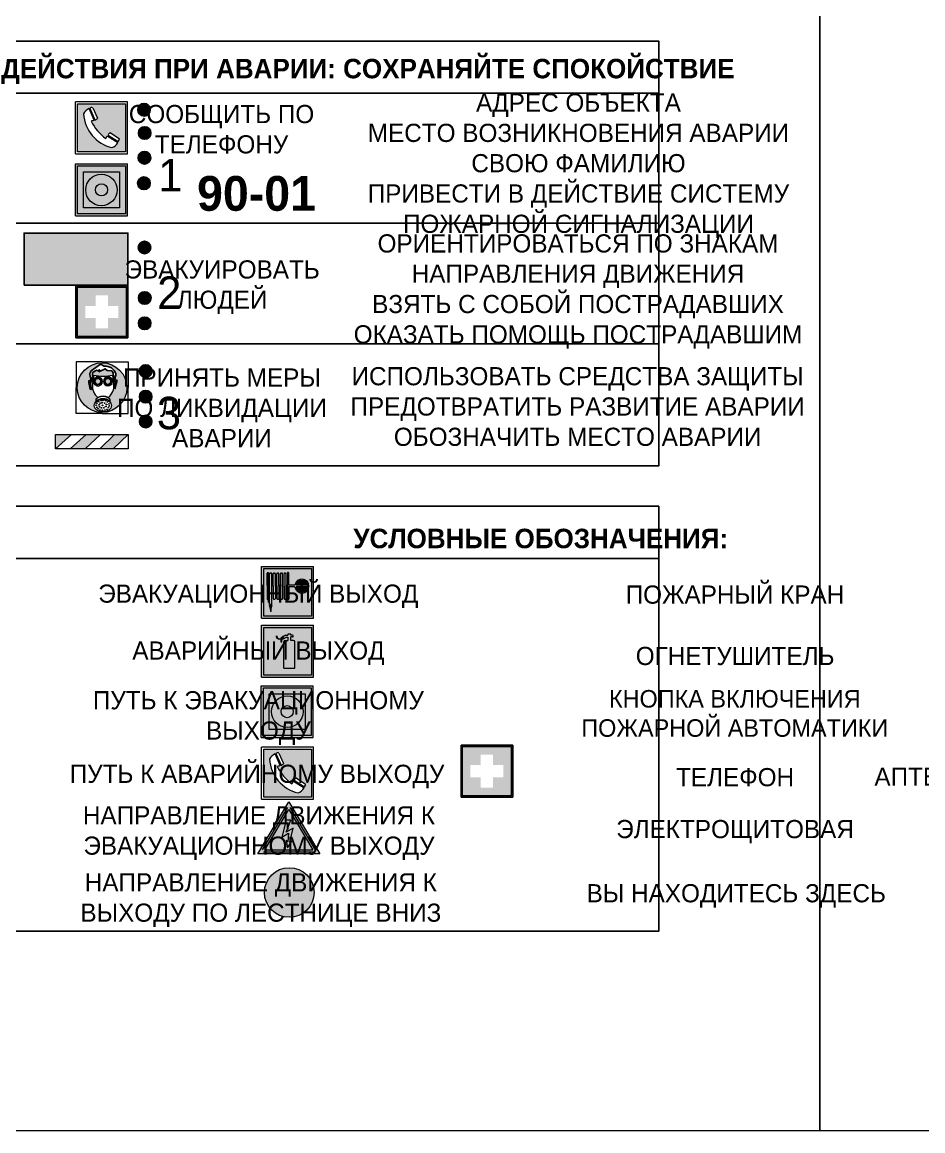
# Model space of a CAD drawing. Header units: millimetres. Extents: x 13810 to 67229, y 12374 to 21950.
# Drawn here: x 41795.5 to 41934.3, y 14154.9 to 14325.7 of the extents above; entities that cross this region are included whole.
import ezdxf

# ---------------------------------------------------------------- set-up
doc = ezdxf.new("R2010")
doc.units = ezdxf.units.MM
doc.styles.add('обычный', font='arial.ttf')

# ---------------------------------------------------------------- blocks, each defined once
blk = doc.blocks.new('A$C38D26F80')
h = blk.add_hatch(color=5)
h.dxf.hatch_style = 1
h.paths.add_polyline_path([(-8.77, -4.48, 1), (-0.19, -4.48, 1)])
h.paths.add_polyline_path([(-6.75, -3.58), (-6.75, -3.31), (-6.62, -3.22), (-6.5, -3.22), (-6.42, -3.3), (-6.39, -3.28), (-6.59, -2.23), (-6.59, -2.01), (-6.38, -1.58), (-4.76, -0.4), (-4.13, -0.79, -0.362848), (-2.1, -2.1, -0.201049), (-2.17, -2.48, 0.085434), (-2.26, -3.13), (-1.9, -3.16), (-2.25, -4.7), (-2.4, -4.59), (-2.43, -4.34), (-2.36, -4.34), (-2.14, -3.34), (-2.47, -3.42), (-2.58, -1.95), (-2.77, -1.58), (-3.58, -1.52), (-3.92, -1.26), (-5.05, -1.73), (-4.87, -1.39), (-5.41, -1.6), (-5.41, -1.46), (-6.13, -1.87), (-6.18, -3.5), (-6.56, -3.47), (-6.37, -4.59), (-6.16, -4.43), (-6.16, -4.66), (-6.36, -4.79), (-6.37, -4.8), (-6.51, -4.76)], flags=16)
h.paths.add_polyline_path([(-6.51, -4.76), (-6.36, -4.79), (-6.37, -4.8)], flags=0)
h.paths.add_polyline_path([(-5.92, -2.34, 0.089508), (-2.67, -2.35), (-2.48, -3.88, -0.268602), (-3.4, -6.18, 0.262449), (-5.2, -6.18, -0.268602), (-6.11, -3.88)], flags=16)
edge = h.paths.add_edge_path(flags=16)
edge.add_ellipse((-5.19, -3.41), major_axis=(0, 0.842), ratio=0.848992, start_angle=0, end_angle=360)
edge = h.paths.add_edge_path(flags=0)
edge.add_ellipse((-5.19, -3.39), major_axis=(0, 0.665), ratio=0.853798, start_angle=0, end_angle=360)
edge = h.paths.add_edge_path(flags=0)
edge.add_ellipse((-5.19, -3.4), major_axis=(0, 0.528), ratio=0.864094, start_angle=0, end_angle=360)
edge = h.paths.add_edge_path(flags=16)
edge.add_ellipse((-3.47, -3.4), major_axis=(0, 0.842), ratio=0.848992, start_angle=0, end_angle=360)
h.paths.add_polyline_path([(-3.13, -6.45), (-3.13, -6.84, 0.383174), (-5.57, -6.85), (-5.57, -6.49, -0.369952)], flags=16)
edge = h.paths.add_edge_path(flags=0)
edge.add_ellipse((-3.47, -3.39), major_axis=(0, 0.665), ratio=0.853798, start_angle=0, end_angle=360)
edge = h.paths.add_edge_path(flags=0)
edge.add_ellipse((-3.47, -3.4), major_axis=(0, 0.528), ratio=0.864094, start_angle=0, end_angle=360)
edge = h.paths.add_edge_path(flags=16)
edge.add_ellipse((-4.34, -7.57), major_axis=(-1.48, 0), ratio=0.744955, start_angle=0, end_angle=360)
h.paths.add_polyline_path([(-5.01, -6.85, -1), (-5.15, -6.85, -1)], flags=0)
h.paths.add_polyline_path([(-5.33, -7.14, -1), (-5.47, -7.14, -1)], flags=0)
h.paths.add_polyline_path([(-4.61, -6.71, -1), (-4.74, -6.71, -1)], flags=16)
h.paths.add_polyline_path([(-5.43, -7.51, -1), (-5.57, -7.51, -1)], flags=0)
h.paths.add_polyline_path([(-4.26, -6.67, -1), (-4.4, -6.67, -1)], flags=16)
h.paths.add_polyline_path([(-4.74, -7.14, -1), (-4.88, -7.14, -1)], flags=0)
h.paths.add_polyline_path([(-4.93, -7.43, -1), (-5.07, -7.43, -1)], flags=0)
h.paths.add_polyline_path([(-4.41, -7.07, -1), (-4.54, -7.07, -1)], flags=0)
h.paths.add_polyline_path([(-5.33, -7.87, -1), (-5.46, -7.87, -1)], flags=0)
h.paths.add_polyline_path([(-3.8, -6.71, -1), (-3.94, -6.71, -1)], flags=16)
h.paths.add_polyline_path([(-4.85, -7.78, -1), (-4.98, -7.78, -1)], flags=0)
h.paths.add_polyline_path([(-3.96, -7.14, -1), (-4.1, -7.14, -1)], flags=0)
h.paths.add_polyline_path([(-4.33, -7.53, -1), (-4.47, -7.53, -1)], flags=0)
h.paths.add_polyline_path([(-5.09, -8.12, -1), (-5.23, -8.12, -1)], flags=0)
h.paths.add_polyline_path([(-3.5, -6.94, -1), (-3.64, -6.94, -1)], flags=0)
h.paths.add_polyline_path([(-4.54, -7.97, -1), (-4.68, -7.97, -1)], flags=0)
h.paths.add_polyline_path([(-3.66, -7.39, -1), (-3.8, -7.39, -1)], flags=0)
h.paths.add_polyline_path([(-4.73, -8.35, -1), (-4.86, -8.35, -1)], flags=0)
h.paths.add_polyline_path([(-4.09, -7.96, -1), (-4.23, -7.96, -1)], flags=0)
h.paths.add_polyline_path([(-3.77, -7.74, -1), (-3.91, -7.74, -1)], flags=0)
h.paths.add_polyline_path([(-3.22, -7.27, -1), (-3.35, -7.27, -1)], flags=0)
h.paths.add_polyline_path([(-4.34, -8.4, -1), (-4.47, -8.4, -1)], flags=0)
h.paths.add_polyline_path([(-3.16, -7.61, -1), (-3.3, -7.61, -1)], flags=0)
h.paths.add_polyline_path([(-3.9, -8.35, -1), (-4.04, -8.35, -1)], flags=0)
h.paths.add_polyline_path([(-3.32, -7.91, -1), (-3.46, -7.91, -1)], flags=0)
h.paths.add_polyline_path([(-3.55, -8.23, -1), (-3.69, -8.23, -1)], flags=0)
at = {"color": 5, "lineweight": 5}
for p, q in [((-4.48, 0), (-8.96, 0)), ((-8.96, 0), (-8.96, -4.48)), ((-4.48, 0), (0, 0)), ((0, 0), (0, -4.48)), ((-6.59, -2.01), (-6.38, -1.58)), ((-6.38, -1.58), (-4.76, -0.4)), ((-6.13, -1.87), (-6.18, -3.5)), ((-5.41, -1.46), (-6.13, -1.87)), ((-4.87, -1.39), (-5.41, -1.6)), ((-5.41, -1.6), (-5.41, -1.46)), ((-3.92, -1.26), (-5.05, -1.73)), ((-5.05, -1.73), (-4.87, -1.39)), ((-4.76, -0.4), (-4.13, -0.79)), ((-3.58, -1.52), (-3.92, -1.26)), ((-2.77, -1.58), (-3.58, -1.52)), ((-2.58, -1.95), (-2.77, -1.58)), ((-6.75, -3.31), (-6.62, -3.22)), ((-6.75, -3.58), (-6.75, -3.31)), ((-6.51, -4.76), (-6.75, -3.58)), ((-6.62, -3.22), (-6.5, -3.22)), ((-6.59, -2.23), (-6.59, -2.01)), ((-6.39, -3.28), (-6.59, -2.23)), ((-6.18, -3.5), (-6.56, -3.47)), ((-6.56, -3.47), (-6.37, -4.59)), ((-6.5, -3.22), (-6.42, -3.3)), ((-6.42, -3.3), (-6.39, -3.28)), ((-5.92, -2.34), (-6.11, -3.88)), ((-2.67, -2.34), (-2.48, -3.88)), ((-2.47, -3.42), (-2.58, -1.95)), ((-2.14, -3.34), (-2.47, -3.42)), ((-2.36, -4.34), (-2.14, -3.34)), ((-1.9, -3.16), (-2.26, -3.13)), ((-2.25, -4.7), (-1.9, -3.16)), ((-8.96, -8.96), (-8.96, -4.48)), ((-6.37, -4.8), (-6.51, -4.76)), ((-6.37, -4.59), (-6.16, -4.43)), ((-6.16, -4.66), (-6.37, -4.8)), ((-6.16, -4.43), (-6.16, -4.66)), ((-2.43, -4.34), (-2.4, -4.59)), ((-2.43, -4.34), (-2.36, -4.34)), ((-2.4, -4.59), (-2.25, -4.7)), ((0, -8.96), (0, -4.48)), ((-5.57, -6.49), (-5.57, -6.85)), ((-3.13, -6.45), (-3.13, -6.84)), ((-4.48, -8.96), (-8.96, -8.96)), ((-4.48, -8.96), (0, -8.96))]:
    blk.add_line(p, q, dxfattribs=at)
at = {"color": 5}
for p, q in [((-6.59, -2.01), (-6.38, -1.58)), ((-6.38, -1.58), (-4.76, -0.4)), ((-6.13, -1.87), (-6.18, -3.5)), ((-5.41, -1.46), (-6.13, -1.87)), ((-4.87, -1.39), (-5.41, -1.6)), ((-5.41, -1.6), (-5.41, -1.46)), ((-3.92, -1.26), (-5.05, -1.73)), ((-5.05, -1.73), (-4.87, -1.39)), ((-4.76, -0.4), (-4.13, -0.79)), ((-3.58, -1.52), (-3.92, -1.26)), ((-2.77, -1.58), (-3.58, -1.52)), ((-2.58, -1.95), (-2.77, -1.58)), ((-6.75, -3.31), (-6.62, -3.22)), ((-6.75, -3.58), (-6.75, -3.31)), ((-6.51, -4.76), (-6.75, -3.58)), ((-6.62, -3.22), (-6.5, -3.22)), ((-6.59, -2.23), (-6.59, -2.01)), ((-6.39, -3.28), (-6.59, -2.23)), ((-6.18, -3.5), (-6.56, -3.47)), ((-6.56, -3.47), (-6.37, -4.59)), ((-6.5, -3.22), (-6.42, -3.3)), ((-6.42, -3.3), (-6.39, -3.28)), ((-2.47, -3.42), (-2.58, -1.95)), ((-2.14, -3.34), (-2.47, -3.42)), ((-2.36, -4.34), (-2.14, -3.34)), ((-2.26, -3.13), (-1.9, -3.16)), ((-1.9, -3.16), (-2.25, -4.7)), ((-6.37, -4.8), (-6.51, -4.76)), ((-6.36, -4.79), (-6.51, -4.76)), ((-6.37, -4.59), (-6.16, -4.43)), ((-6.16, -4.66), (-6.37, -4.8)), ((-6.16, -4.66), (-6.36, -4.79)), ((-6.16, -4.43), (-6.16, -4.66)), ((-2.4, -4.59), (-2.43, -4.34)), ((-2.43, -4.34), (-2.36, -4.34)), ((-2.25, -4.7), (-2.4, -4.59))]:
    blk.add_line(p, q, dxfattribs=at)
at = {"color": 5, "lineweight": 5}
for centre, radius in [((-4.48, -4.48), 4.29), ((-5.5, -7.51), 0.0678), ((-5.4, -7.14), 0.0678), ((-5.08, -6.85), 0.0678), ((-5, -7.43), 0.0678), ((-4.81, -7.14), 0.0678), ((-4.67, -6.71), 0.0678), ((-4.47, -7.07), 0.0678), ((-4.4, -7.53), 0.0678), ((-4.33, -6.67), 0.0678), ((-4.03, -7.14), 0.0678), ((-3.87, -6.71), 0.0678), ((-3.73, -7.39), 0.0678), ((-3.57, -6.94), 0.0678), ((-3.28, -7.27), 0.0678), ((-3.23, -7.61), 0.0678), ((-5.4, -7.87), 0.0678), ((-5.16, -8.12), 0.0678), ((-4.91, -7.78), 0.0678), ((-4.79, -8.35), 0.0678), ((-4.61, -7.97), 0.0678), ((-4.4, -8.4), 0.0678), ((-4.16, -7.96), 0.0678), ((-3.97, -8.35), 0.0678), ((-3.84, -7.74), 0.0678), ((-3.62, -8.23), 0.0678), ((-3.39, -7.91), 0.0678)]:
    blk.add_circle(centre, radius, dxfattribs=at)
at = {"color": 5}
for centre, radius, start, end in [((-3.89, -2.66), 1.88, 17.387, 97.1599), ((-0.35, -3.07), 1.91, 162.2553, 181.7878), ((-2.6, -2.2), 0.511, 326.3906, 11.8614)]:
    blk.add_arc(centre, radius, start, end, dxfattribs=at)
at = {"color": 5, "lineweight": 5}
for centre, radius, start, end in [((-4.28, 6.66), 9.15, 259.6987, 280.1569), ((-0.47, -3.05), 1.79, 161.5846, 182.4584), ((-2.6, -2.2), 0.513, 326.4781, 11.7739), ((-3.66, -4.24), 2.47, 171.573, 231.7124), ((-4.93, -4.24), 2.47, 308.2876, 8.427), ((-4.33, -7.88), 1.87, 50.358, 131.5662), ((-4.34, -8.2), 1.82, 48.4943, 132.3565), ((-4.3, -7.78), 1.83, 60.5889, 119.4111)]:
    blk.add_arc(centre, radius, start, end, dxfattribs=at)
for centre, major_axis, ratio in [((-5.19, -3.41), (0, 0.842), 0.848992), ((-5.19, -3.39), (0, 0.665), 0.853798), ((-5.19, -3.4), (0, 0.528), 0.864094), ((-3.47, -3.4), (0, 0.842), 0.848992), ((-3.47, -3.39), (0, 0.665), 0.853798), ((-3.47, -3.4), (0, 0.528), 0.864094), ((-4.34, -7.57), (-1.48, 0), 0.744955)]:
    blk.add_ellipse(centre, major_axis=major_axis, ratio=ratio, dxfattribs=at)
blk = doc.blocks.new('A$C47DD6509')
at = {"lineweight": 5}
for points in [[(-8.69, 0), (-11.19, 0), (-11.19, -2.22)], [(-4.22, 0), (-6.45, 0), (-8.91, -2.22), (-6.61, -2.22)], [(0, 0), (-2.09, 0), (-4.36, -2.22), (-2.29, -2.22)]]:
    blk.add_hatch(color=242, dxfattribs=at).paths.add_polyline_path(points)
at = {"color": 242, "lineweight": 5}
for p, q in [((-11.19, -2.22), (-8.69, 0)), ((-11.19, -2.22), (-11.19, 0)), ((-11.19, 0), (-8.69, 0)), ((-11.19, 0), (0, 0)), ((-8.91, -2.22), (-6.45, 0)), ((-6.61, -2.22), (-4.22, 0)), ((-4.36, -2.22), (-2.09, 0)), ((-2.29, -2.22), (0, 0)), ((0, 0), (0, -2.22)), ((0, -2.22), (-11.19, -2.22))]:
    blk.add_line(p, q, dxfattribs=at)
blk = doc.blocks.new('A$C32E8229D')
at = {"true_color": 0xffffff}
blk.add_hatch(color=7, dxfattribs=at).paths.add_polyline_path([(0, 0), (0, -8), (16, -8), (16, 0)])
h = blk.add_hatch(color=126)
h.paths.add_polyline_path([(0.2, -0.2), (15.8, -0.2), (15.8, -7.8), (0.2, -7.8)])
h.paths.add_polyline_path([(13.49, -2.05), (12.08, -2.05), (11.37, -2.63, 0.162397), (11.29, -2.84), (11.29, -3.63), (10.35, -3.63), (10.35, -4.05), (11.68, -4.05), (11.68, -3.48), (12.26, -4.28), (11.29, -5.1), (11.29, -6.78), (11.85, -6.78), (11.85, -5.44), (12.8, -4.64), (12.8, -5.94), (14.46, -5.94), (14.46, -5.39), (13.45, -5.39), (13.45, -3.97), (12.46, -2.59), (13.15, -2.59), (13.69, -3.34), (14.18, -3)], flags=16)
h.paths.add_polyline_path([(10.74, -1.82, 1), (11.8, -1.82, 1)], flags=16)
h.paths.add_polyline_path([(9.39, -3.59), (5.99, -3.59), (6.56, -3.03), (5.91, -3.03), (5.1, -3.83), (5.91, -4.64), (6.56, -4.64), (5.99, -4.09), (9.39, -4.09)], flags=16)
h.paths.add_polyline_path([(4.29, -1.08), (1.72, -1.08), (1.72, -6.6), (4.29, -6.6)], flags=16)
at = {"color": 126}
blk.add_lwpolyline([(16, -8), (0, -8), (0, 0), (16, 0)], close=True, dxfattribs=at)
blk = doc.blocks.new('A$C18900ED3')
h = blk.add_hatch(color=126)
h.paths.add_polyline_path([(-0.18, -0.18), (-7.02, -0.18), (-7.02, -7.02), (-0.18, -7.02)])
h.paths.add_polyline_path([(-5.89, -4.46), (-5.89, -2.77), (-4.46, -2.77), (-4.46, -1.31), (-2.77, -1.31), (-2.77, -2.77), (-1.33, -2.77), (-1.33, -4.46), (-2.77, -4.46), (-2.77, -5.89), (-4.46, -5.89), (-4.46, -4.46)], flags=16)
at = {"color": 126}
for p, q in [((-7.2, 0), (-7.2, -7.2)), ((0, 0), (-7.2, 0)), ((0, -7.2), (0, 0)), ((-7.02, -7.02), (-7.02, -0.18)), ((-7.02, -0.18), (-0.18, -0.18)), ((-0.18, -0.18), (-0.18, -7.02)), ((-7.2, -7.2), (0, -7.2)), ((-0.18, -7.02), (-7.02, -7.02))]:
    blk.add_line(p, q, dxfattribs=at)
blk = doc.blocks.new('A$C456E1F9C')
at = {"lineweight": 5}
h = blk.add_hatch(color=242, dxfattribs=at)
h.paths.add_polyline_path([(0.51, -1.47), (0.51, -13.26), (12.29, -13.26), (12.29, -1.47)])
h.paths.add_polyline_path([(5.42, -4.95, -0.254479), (4.78, -5.4), (3.52, -2.53, -0.209735), (4.23, -2.4)], flags=16)
h.paths.add_polyline_path([(8.53, -8.6), (10.87, -10.17), (10.54, -10.76), (8.03, -9.13, -0.192251)], flags=16)
h.paths.add_polyline_path([(4.61, -5.49, 0.005518), (3.87, -5.72, 0.128647), (7.49, -10.01, 0.00809), (7.83, -9.33), (10.47, -10.97, -0.16736), (8.99, -12.25, -0.327862), (1.95, -3.95, -0.166952), (3.36, -2.62)], flags=16)
at = {"color": 242, "lineweight": 5}
for p, q in [((0, -13.77), (0, -0.97)), ((12.8, -0.97), (0, -0.97)), ((4.61, -5.49), (3.36, -2.62)), ((3.52, -2.53), (4.78, -5.4)), ((4.23, -2.4), (5.42, -4.95)), ((12.8, -13.77), (12.8, -0.97)), ((7.83, -9.33), (10.47, -10.97)), ((8.03, -9.13), (10.54, -10.76)), ((10.81, -10.12), (8.53, -8.6)), ((10.54, -10.76), (10.8, -10.3)), ((10.8, -10.3), (10.81, -10.12)), ((0, -13.77), (12.8, -13.77))]:
    blk.add_line(p, q, dxfattribs=at)
blk.add_lwpolyline([(0.51, -1.47), (12.29, -1.47), (12.29, -13.26), (0.51, -13.26)], close=True, dxfattribs=at)
for centre, radius, start, end in [((4.59, -5.34), 2.99, 114.2845, 152.1974), ((4.02, -3.27), 0.891, 76.3284, 123.7092), ((11.12, -3.31), 9.19, 183.9915, 256.6009), ((4.68, -4.59), 0.824, 276.9621, 334.0723), ((14.98, -39.1), 35.17, 107.1487, 108.4135), ((13.86, -0.94), 11.08, 205.5536, 234.8762), ((-13.31, 0.8), 23.44, 332.5487, 334.4027), ((8.94, -9.5), 0.989, 114.4092, 157.9388), ((7.87, -9.46), 3, 291.9291, 329.9329)]:
    blk.add_arc(centre, radius, start, end, dxfattribs=at)
blk = doc.blocks.new('A$C54414219')
at = {"true_color": 0xffffff}
h = blk.add_hatch(color=7, dxfattribs=at)
h.paths.add_polyline_path([(2.39, -9.45), (2.39, -18.3), (11.23, -18.3), (11.23, -9.45)], flags=0)
h.paths.add_polyline_path([(10.71, -13.87, -1), (2.92, -13.87, -1)], flags=0)
h.paths.add_polyline_path([(8.3, -13.87, -1), (5.33, -13.87, -1)], flags=0)
h.paths.add_polyline_path([(0.41, -7.47), (0.41, -20.27), (13.21, -20.27), (13.21, -7.47)])
h.paths.add_polyline_path([(0.92, -19.77), (12.71, -19.77), (12.71, -7.98), (0.92, -7.98)], flags=16)
h.paths.add_polyline_path([(11.23, -9.45), (11.23, -18.3), (2.39, -18.3), (2.39, -9.45)], flags=0)
at = {"lineweight": 5}
h = blk.add_hatch(color=242, dxfattribs=at)
h.paths.add_polyline_path([(12.71, -7.98), (0.92, -7.98), (0.92, -19.77), (12.71, -19.77)])
h.paths.add_polyline_path([(11.23, -18.3), (2.39, -18.3), (2.39, -9.45), (11.23, -9.45)], flags=16)
h.paths.add_polyline_path([(10.71, -13.87, -1), (2.92, -13.87, -1)], flags=0)
h.paths.add_polyline_path([(8.3, -13.87, -1), (5.33, -13.87, -1)], flags=0)
at = {"true_color": 0xffffff}
h = blk.add_hatch(color=7, dxfattribs=at)
h.paths.add_polyline_path([(2.39, -9.45), (2.39, -18.3), (11.23, -18.3), (11.23, -9.45)])
h.paths.add_polyline_path([(10.71, -13.87, -1), (2.92, -13.87, -1)], flags=16)
h.paths.add_polyline_path([(8.3, -13.87, -1), (5.33, -13.87, -1)], flags=0)
at = {"lineweight": 5}
h = blk.add_hatch(color=242, dxfattribs=at)
h.paths.add_polyline_path([(2.92, -13.87, 1), (10.71, -13.87, 1)])
h.paths.add_polyline_path([(8.3, -13.87, -1), (5.33, -13.87, -1)], flags=16)
at = {"color": 242, "lineweight": 5}
for p, q in [((0.41, -20.27), (0.41, -7.47)), ((0.41, -7.47), (13.21, -7.47)), ((0.41, -7.47), (13.21, -7.47)), ((13.21, -20.27), (13.21, -7.47)), ((0.41, -20.27), (13.21, -20.27))]:
    blk.add_line(p, q, dxfattribs=at)
for points in [[(0.92, -7.98), (12.71, -7.98), (12.71, -19.77), (0.92, -19.77)], [(2.39, -9.45), (11.23, -9.45), (11.23, -18.3), (2.39, -18.3)]]:
    blk.add_lwpolyline(points, close=True, dxfattribs=at)
for radius in [3.89, 1.49]:
    blk.add_circle((6.81, -13.87), radius, dxfattribs=at)
blk = doc.blocks.new('A$C3E6D3DDE')
at = {"lineweight": 5}
h = blk.add_hatch(color=40, dxfattribs=at)
h.paths.add_polyline_path([(24.1, 1.45), (16.46, -11.35), (31.74, -11.35)])
h.paths.add_polyline_path([(24.09, -0.46), (30.03, -10.41), (18.14, -10.41)], flags=16)
h.paths.add_polyline_path([(24.54, -3.08), (23.41, -6.02), (25.13, -5.01), (24.33, -8.5), (24.82, -8.27), (23.79, -9.86), (23.4, -8.04), (23.8, -8.43), (24.04, -6.29), (22.39, -7.25), (23.44, -3.08)], flags=0)
h = blk.add_hatch(color=256, dxfattribs=at)
h.paths.add_polyline_path([(24.37, 0.03, 0.567511), (23.82, 0.03), (17.59, -10.4, 0.582454), (17.86, -10.88), (30.32, -10.88, 0.582149), (30.6, -10.4)])
h.paths.add_polyline_path([(24.09, -0.46), (18.14, -10.41), (30.03, -10.41)], flags=16)
h.paths.add_polyline_path([(24.54, -3.08), (23.41, -6.02), (25.13, -5.01), (24.33, -8.5), (24.82, -8.27), (23.79, -9.86), (23.4, -8.04), (23.8, -8.43), (24.04, -6.29), (22.39, -7.25), (23.44, -3.08)], flags=0)
h = blk.add_hatch(color=40, dxfattribs=at)
h.paths.add_polyline_path([(24.09, -0.46), (18.14, -10.41), (30.03, -10.41)])
h.paths.add_polyline_path([(24.82, -8.27), (23.79, -9.86), (23.4, -8.04), (23.8, -8.43), (24.04, -6.29), (22.39, -7.25), (23.44, -3.08), (24.54, -3.08), (23.41, -6.02), (25.13, -5.01), (24.33, -8.5)], flags=16)
at = {"color": 40, "lineweight": 5}
for p, q in [((16.46, -11.35), (24.1, 1.45)), ((24.1, 1.45), (31.74, -11.35))]:
    blk.add_line(p, q, dxfattribs=at)
at = {"lineweight": 5}
for p, q in [((17.59, -10.4), (23.82, 0.03)), ((24.37, 0.03), (30.6, -10.4)), ((18.14, -10.41), (24.09, -0.46)), ((24.09, -0.46), (30.03, -10.41)), ((23.44, -3.08), (22.39, -7.25)), ((23.41, -6.02), (24.54, -3.08)), ((25.13, -5.01), (23.41, -6.02)), ((24.54, -3.08), (23.44, -3.08)), ((24.33, -8.5), (25.13, -5.01)), ((22.39, -7.25), (24.04, -6.29)), ((23.8, -8.43), (23.4, -8.04)), ((23.4, -8.04), (23.79, -9.86)), ((24.04, -6.29), (23.8, -8.43)), ((17.86, -10.88), (30.32, -10.88)), ((18.14, -10.41), (30.03, -10.41)), ((23.79, -9.86), (24.82, -8.27)), ((24.82, -8.27), (24.33, -8.5))]:
    blk.add_line(p, q, dxfattribs=at)
at = {"color": 50, "lineweight": 5}
blk.add_line((31.74, -11.35), (16.46, -11.35), dxfattribs=at)
blk = doc.blocks.new('A$C37112FD5')
at = {"true_color": 0xf5f5ff}
h = blk.add_hatch(color=7, dxfattribs=at)
h.dxf.hatch_style = 1
h.paths.add_polyline_path([(12.8, -7.4), (0, -7.4), (0, -20.2), (12.8, -20.2)])
h.paths.add_polyline_path([(12.29, -7.91), (12.29, -19.69), (0.51, -19.69), (0.51, -7.91)], flags=16)
h.paths.add_polyline_path([(4.98, -9.04, -0.42597), (5.17, -9.22), (5.17, -12.25), (5.17, -15.29, -0.432244), (4.98, -15.47), (4.83, -15.47, -0.42597), (4.64, -15.29), (4.64, -12.25), (4.64, -9.22, -0.432244), (4.83, -9.04)], flags=0)
h.paths.add_polyline_path([(4.28, -9.22), (4.28, -12.25), (4.28, -15.29, -0.432244), (4.09, -15.47), (3.94, -15.47, -0.42597), (3.75, -15.29), (3.75, -12.25), (3.75, -9.22, -0.432244), (3.94, -9.04), (4.09, -9.04, -0.42597)], flags=0)
h.paths.add_polyline_path([(5.72, -9.04), (5.87, -9.04, -0.42597), (6.06, -9.22), (6.06, -12.25), (6.06, -15.29, -0.432244), (5.87, -15.47), (5.72, -15.47, -0.42597), (5.53, -15.29), (5.53, -12.25), (5.53, -9.22, -0.432244)], flags=0)
h.paths.add_polyline_path([(6.42, -8.9), (6.5, -8.9, -0.42597), (6.69, -9.08), (6.69, -12.03), (8.21, -12.03, -15.824349), (8.21, -12.47), (6.69, -12.47), (6.69, -15.42, -0.432244), (6.5, -15.6), (6.42, -15.6)], flags=0)
h.paths.add_polyline_path([(3.39, -9.22), (3.39, -12.25), (3.39, -15.29, -0.432244), (3.2, -15.47), (3.05, -15.47, -0.42597), (2.85, -15.29), (2.85, -12.25), (2.85, -9.22, -0.432244), (3.05, -9.04), (3.2, -9.04, -0.42597)], flags=0)
h.paths.add_polyline_path([(2.5, -9.22), (2.5, -16.71), (1.96, -16.71), (1.96, -9.22, -0.432244), (2.15, -9.04), (2.31, -9.04, -0.42597)], flags=0)
h.paths.add_polyline_path([(1.61, -8.9), (1.61, -15.6), (1.57, -15.6, -0.42597), (1.37, -15.42), (1.37, -12.03), (1.37, -9.09, -0.432244), (1.57, -8.9)], flags=0)
h.paths.add_polyline_path([(9.76, -10.81), (9.76, -12.03), (8.49, -12.03, -0.336371)], flags=0)
h.paths.add_polyline_path([(8.49, -12.47), (9.76, -12.47), (9.76, -13.7, -0.336371)], flags=0)
h.paths.add_polyline_path([(10.11, -10.81, -0.336371), (11.38, -12.03), (10.11, -12.03)], flags=0)
h.paths.add_polyline_path([(10.11, -12.47), (11.38, -12.47, -0.336371), (10.11, -13.7)], flags=0)
h.paths.add_polyline_path([(2.5, -16.84), (2.5, -17.05), (1.97, -17.05), (1.97, -16.84)], flags=0)
h.paths.add_polyline_path([(2.5, -17.24, -0.033778), (2.24, -18.6, -0.033778), (1.97, -17.24)], flags=0)
h = blk.add_hatch(color=242)
h.dxf.hatch_style = 1
h.paths.add_polyline_path([(12.29, -7.91), (0.51, -7.91), (0.51, -19.69), (12.29, -19.69)])
h.paths.add_polyline_path([(6.42, -15.6), (6.42, -8.9), (6.5, -8.9, -0.42597), (6.69, -9.08), (6.69, -12.03), (8.21, -12.03, -15.824349), (8.21, -12.47), (6.69, -12.47), (6.69, -15.42, -0.432244), (6.5, -15.6)], flags=16)
h.paths.add_polyline_path([(5.87, -15.47), (5.72, -15.47, -0.42597), (5.53, -15.29), (5.53, -12.25), (5.53, -9.22, -0.432244), (5.72, -9.04), (5.87, -9.04, -0.42597), (6.06, -9.22), (6.06, -12.25), (6.06, -15.29, -0.432244)], flags=16)
h.paths.add_polyline_path([(4.98, -15.47), (4.83, -15.47, -0.42597), (4.64, -15.29), (4.64, -12.25), (4.64, -9.22, -0.432244), (4.83, -9.04), (4.98, -9.04, -0.42597), (5.17, -9.22), (5.17, -12.25), (5.17, -15.29, -0.432244)], flags=16)
h.paths.add_polyline_path([(4.09, -15.47), (3.94, -15.47, -0.42597), (3.75, -15.29), (3.75, -12.25), (3.75, -9.22, -0.432244), (3.94, -9.04), (4.09, -9.04, -0.42597), (4.28, -9.22), (4.28, -12.25), (4.28, -15.29, -0.432244)], flags=16)
h.paths.add_polyline_path([(3.2, -15.47), (3.05, -15.47, -0.42597), (2.85, -15.29), (2.85, -12.25), (2.85, -9.22, -0.432244), (3.05, -9.04), (3.2, -9.04, -0.42597), (3.39, -9.22), (3.39, -12.25), (3.39, -15.29, -0.432244)], flags=16)
h.paths.add_polyline_path([(2.5, -17.05), (1.97, -17.05), (1.97, -16.84), (2.5, -16.84)], flags=16)
h.paths.add_polyline_path([(2.5, -17.24, -0.033778), (2.24, -18.6, -0.033778), (1.97, -17.24)], flags=16)
h.paths.add_polyline_path([(2.5, -16.71), (1.96, -16.71), (1.96, -9.22, -0.432244), (2.15, -9.04), (2.31, -9.04, -0.42597), (2.5, -9.22)], flags=16)
h.paths.add_polyline_path([(1.61, -15.6), (1.57, -15.6, -0.42597), (1.37, -15.42), (1.37, -12.03), (1.37, -9.09, -0.432244), (1.57, -8.9), (1.61, -8.9)], flags=16)
h.paths.add_polyline_path([(8.49, -12.47), (9.76, -12.47), (9.76, -13.7, -0.336371)], flags=0)
h.paths.add_polyline_path([(10.11, -13.7), (10.11, -12.47), (11.38, -12.47, -0.336371)], flags=0)
h.paths.add_polyline_path([(8.49, -12.03, -0.336371), (9.76, -10.81), (9.76, -12.03)], flags=0)
h.paths.add_polyline_path([(10.11, -12.03), (10.11, -10.81, -0.336371), (11.38, -12.03)], flags=0)
h = blk.add_hatch(color=7, dxfattribs=at)
h.dxf.hatch_style = 1
h.paths.add_polyline_path([(1.61, -8.9), (1.57, -8.9, 0.432244), (1.37, -9.09), (1.37, -12.03), (1.37, -15.42, 0.42597), (1.57, -15.6), (1.61, -15.6)])
h.paths.add_polyline_path([(2.5, -9.22, 0.42597), (2.31, -9.04), (2.15, -9.04, 0.432244), (1.96, -9.22), (1.96, -16.71), (2.5, -16.71)])
h.paths.add_polyline_path([(2.5, -16.84), (1.97, -16.84), (1.97, -17.05), (2.5, -17.05)])
h.paths.add_polyline_path([(2.5, -17.24), (1.97, -17.24, 0.033778), (2.24, -18.6, 0.033778)])
h.paths.add_polyline_path([(3.39, -12.25), (3.39, -9.22, 0.42597), (3.2, -9.04), (3.05, -9.04, 0.432244), (2.85, -9.22), (2.85, -12.25), (2.85, -15.29, 0.42597), (3.05, -15.47), (3.2, -15.47, 0.432244), (3.39, -15.29)])
h.paths.add_polyline_path([(4.28, -12.25), (4.28, -9.22, 0.42597), (4.09, -9.04), (3.94, -9.04, 0.432244), (3.75, -9.22), (3.75, -12.25), (3.75, -15.29, 0.42597), (3.94, -15.47), (4.09, -15.47, 0.432244), (4.28, -15.29)])
h.paths.add_polyline_path([(5.17, -12.25), (5.17, -9.22, 0.42597), (4.98, -9.04), (4.83, -9.04, 0.432244), (4.64, -9.22), (4.64, -12.25), (4.64, -15.29, 0.42597), (4.83, -15.47), (4.98, -15.47, 0.432244), (5.17, -15.29)])
h.paths.add_polyline_path([(6.06, -12.25), (6.06, -9.22, 0.42597), (5.87, -9.04), (5.72, -9.04, 0.432244), (5.53, -9.22), (5.53, -12.25), (5.53, -15.29, 0.42597), (5.72, -15.47), (5.87, -15.47, 0.432244), (6.06, -15.29)])
h.paths.add_polyline_path([(6.69, -12.47), (8.21, -12.47, 15.824349), (8.21, -12.03), (6.69, -12.03), (6.69, -9.08, 0.42597), (6.5, -8.9), (6.42, -8.9), (6.42, -15.6), (6.5, -15.6, 0.432244), (6.69, -15.42)])
h.paths.add_polyline_path([(8.49, -12.47), (9.76, -12.47), (9.76, -13.7, -0.336371)], flags=16)
h.paths.add_polyline_path([(8.49, -12.03, -0.336371), (9.76, -10.81), (9.76, -12.03)], flags=16)
h.paths.add_polyline_path([(10.11, -12.47), (11.38, -12.47, -0.336371), (10.11, -13.7)], flags=16)
h.paths.add_polyline_path([(10.11, -12.03), (10.11, -10.81, -0.336371), (11.38, -12.03)], flags=16)
h = blk.add_hatch(color=242)
h.dxf.hatch_style = 1
h.paths.add_polyline_path([(9.76, -10.81, 0.336371), (8.49, -12.03), (9.76, -12.03)])
h.paths.add_polyline_path([(10.11, -10.81), (10.11, -12.03), (11.38, -12.03, 0.336371)])
h.paths.add_polyline_path([(11.38, -12.47), (10.11, -12.47), (10.11, -13.7, 0.336371)])
h.paths.add_polyline_path([(9.76, -12.47), (8.49, -12.47, 0.336371), (9.76, -13.7)])
at = {"color": 242, "lineweight": 5}
for p, q in [((0, -20.2), (0, -7.4)), ((0, -7.4), (12.8, -7.4)), ((12.8, -20.2), (12.8, -7.4)), ((1.37, -12.03), (1.37, -9.08)), ((1.57, -8.9), (1.61, -8.9)), ((1.61, -8.9), (1.61, -15.6)), ((1.96, -16.71), (1.96, -9.22)), ((2.15, -9.04), (2.31, -9.04)), ((2.5, -16.71), (2.5, -9.22)), ((2.85, -12.25), (2.85, -9.22)), ((3.05, -9.04), (3.2, -9.04)), ((3.39, -12.25), (3.39, -9.22)), ((3.75, -12.25), (3.75, -9.22)), ((3.94, -9.04), (4.09, -9.04)), ((4.28, -12.25), (4.28, -9.22)), ((4.64, -12.25), (4.64, -9.22)), ((4.83, -9.04), (4.98, -9.04)), ((5.17, -12.25), (5.17, -9.22)), ((5.53, -12.25), (5.53, -9.22)), ((5.72, -9.04), (5.87, -9.04)), ((6.06, -12.25), (6.06, -9.22)), ((6.42, -8.9), (6.42, -15.6)), ((6.5, -8.9), (6.42, -8.9)), ((6.69, -12.03), (6.69, -9.08)), ((9.76, -10.81), (9.76, -12.03)), ((10.11, -10.81), (10.11, -12.03)), ((1.37, -12.03), (1.37, -15.42)), ((2.85, -12.25), (2.85, -15.29)), ((3.39, -12.25), (3.39, -15.29)), ((3.75, -12.25), (3.75, -15.29)), ((4.28, -12.25), (4.28, -15.29)), ((4.64, -12.25), (4.64, -15.29)), ((5.17, -12.25), (5.17, -15.29)), ((5.53, -12.25), (5.53, -15.29)), ((6.06, -12.25), (6.06, -15.29)), ((8.21, -12.03), (6.69, -12.03)), ((8.21, -12.47), (6.69, -12.47)), ((6.69, -12.47), (6.69, -15.42)), ((9.76, -12.03), (8.49, -12.03)), ((9.76, -12.47), (8.49, -12.47)), ((9.76, -12.47), (9.76, -13.7)), ((11.38, -12.03), (10.11, -12.03)), ((11.38, -12.47), (10.11, -12.47)), ((10.11, -12.47), (10.11, -13.7)), ((1.57, -15.6), (1.61, -15.6)), ((3.05, -15.47), (3.2, -15.47)), ((3.94, -15.47), (4.09, -15.47)), ((4.83, -15.47), (4.98, -15.47)), ((5.72, -15.47), (5.87, -15.47)), ((6.42, -15.6), (6.5, -15.6)), ((1.96, -16.71), (2.5, -16.71)), ((1.97, -16.84), (2.5, -16.84)), ((1.97, -17.05), (1.97, -16.84)), ((2.5, -17.05), (1.97, -17.05)), ((1.97, -17.24), (2.5, -17.24)), ((2.5, -16.84), (2.5, -17.05)), ((0, -20.2), (12.8, -20.2))]:
    blk.add_line(p, q, dxfattribs=at)
blk.add_lwpolyline([(0.51, -7.91), (12.29, -7.91), (12.29, -19.69), (0.51, -19.69)], close=True, dxfattribs=at)
for centre, radius, start, end in [((1.56, -9.09), 0.182, 87.1027, 180.6071), ((2.15, -9.22), 0.182, 87.1027, 180.6071), ((2.32, -9.22), 0.182, 359.3929, 92.8973), ((3.04, -9.22), 0.182, 87.1027, 180.6071), ((3.21, -9.22), 0.182, 359.3929, 92.8973), ((3.93, -9.22), 0.182, 87.1027, 180.6071), ((4.1, -9.22), 0.182, 359.3929, 92.8973), ((4.82, -9.22), 0.182, 87.1027, 180.6071), ((4.99, -9.22), 0.182, 359.3929, 92.8973), ((5.71, -9.22), 0.182, 87.1027, 180.6071), ((5.88, -9.22), 0.182, 359.3929, 92.8973), ((6.51, -9.09), 0.182, 359.3929, 92.8973), ((9.93, -12.25), 1.74, 187.2319, 172.7681), ((9.93, -12.25), 1.46, 96.9927, 171.3585), ((9.93, -12.25), 1.46, 8.6415, 83.0073), ((9.93, -12.25), 1.46, 188.6415, 263.0073), ((9.93, -12.25), 1.46, 276.9927, 351.3585), ((1.56, -15.42), 0.182, 179.3929, 272.8973), ((3.04, -15.29), 0.182, 179.3929, 272.8973), ((3.21, -15.29), 0.182, 267.1027, 0.6071), ((3.93, -15.29), 0.182, 179.3929, 272.8973), ((4.1, -15.29), 0.182, 267.1027, 0.6071), ((4.82, -15.29), 0.182, 179.3929, 272.8973), ((4.99, -15.29), 0.182, 267.1027, 0.6071), ((5.71, -15.29), 0.182, 179.3929, 272.8973), ((5.88, -15.29), 0.182, 267.1027, 0.6071), ((6.51, -15.42), 0.182, 267.1027, 0.6071), ((12.17, -15.98), 10.27, 187.041, 194.7793), ((-7.7, -15.98), 10.27, 345.2207, 352.959)]:
    blk.add_arc(centre, radius, start, end, dxfattribs=at)
blk = doc.blocks.new('A$C3AD82952')
at = {"true_color": 0xf5f5ff}
h = blk.add_hatch(color=7, dxfattribs=at)
h.dxf.hatch_style = 1
h.paths.add_polyline_path([(8.21, 8.73, 0.414214), (7.89, 9.05), (7.22, 9.05), (7.22, 9.92), (7.59, 9.92, 1), (7.57, 10.36), (7.22, 10.36), (7.22, 10.6), (6.43, 10.6), (6.43, 10.36), (6.01, 10.36), (4.74, 9.59), (4.74, 8.69), (4.98, 8.73), (4.98, 9.26), (6.12, 9.91), (6.43, 9.91), (6.43, 9.05), (5.76, 9.05, 0.414214), (5.44, 8.73), (5.44, 2.2), (8.21, 2.2)], flags=0)
h.paths.add_polyline_path([(12.8, 12.8), (0, 12.8), (0, 0), (12.8, 0)])
h.paths.add_polyline_path([(0.51, 12.29), (12.29, 12.29), (12.29, 0.51), (0.51, 0.51)], flags=16)
h.paths.add_polyline_path([(4.74, 9.59), (6.01, 10.36), (6.43, 10.36), (6.43, 10.6), (7.22, 10.6), (7.22, 10.36), (7.59, 10.36, -0.94586), (7.59, 9.92), (7.22, 9.92), (7.22, 9.05), (7.89, 9.05, -0.414214), (8.21, 8.73), (8.21, 2.2), (5.44, 2.2), (5.44, 8.73, -0.414214), (5.76, 9.05), (6.43, 9.05), (6.43, 9.91), (6.12, 9.91), (4.98, 9.26), (4.98, 8.73), (4.74, 8.69)], flags=0)
h = blk.add_hatch(color=242)
h.dxf.hatch_style = 1
h.paths.add_polyline_path([(12.29, 12.29), (0.51, 12.29), (0.51, 0.51), (12.29, 0.51)])
h.paths.add_polyline_path([(4.74, 8.69), (4.74, 9.59), (6.01, 10.36), (6.43, 10.36), (6.43, 10.6), (7.22, 10.6), (7.22, 10.36), (7.59, 10.36, -0.94586), (7.59, 9.92), (7.22, 9.92), (7.22, 9.05), (7.89, 9.05, -0.414214), (8.21, 8.73), (8.21, 2.2), (5.44, 2.2), (5.44, 8.73, -0.414214), (5.76, 9.05), (6.43, 9.05), (6.43, 9.91), (6.12, 9.91), (4.98, 9.26), (4.98, 8.73)], flags=16)
h = blk.add_hatch(color=7, dxfattribs=at)
h.dxf.hatch_style = 1
h.paths.add_polyline_path([(8.21, 8.73, 0.414214), (7.89, 9.05), (7.22, 9.05), (7.22, 9.92), (7.59, 9.92, 1), (7.57, 10.36), (7.22, 10.36), (7.22, 10.6), (6.43, 10.6), (6.43, 10.36), (6.01, 10.36), (4.74, 9.59), (4.74, 8.69), (4.98, 8.73), (4.98, 9.26), (6.12, 9.91), (6.43, 9.91), (6.43, 9.05), (5.76, 9.05, 0.414214), (5.44, 8.73), (5.44, 2.2), (8.21, 2.2)])
at = {"color": 242, "lineweight": 5}
for p, q in [((0, 0), (0, 12.8)), ((0, 12.8), (12.8, 12.8)), ((12.8, 0), (12.8, 12.8)), ((6.01, 10.36), (4.74, 9.59)), ((4.74, 9.59), (4.74, 8.69)), ((4.74, 8.69), (4.98, 8.73)), ((4.98, 9.26), (6.12, 9.91)), ((4.98, 8.73), (4.98, 9.26)), ((5.44, 2.2), (5.44, 8.73)), ((5.76, 9.05), (6.43, 9.05)), ((6.01, 10.36), (6.43, 10.36)), ((6.12, 9.91), (6.43, 9.91)), ((7.22, 10.6), (6.43, 10.6)), ((6.43, 10.6), (6.43, 10.36)), ((6.43, 9.91), (6.43, 9.05)), ((7.22, 10.36), (7.22, 10.6)), ((7.59, 10.36), (7.22, 10.36)), ((7.22, 9.05), (7.22, 9.92)), ((7.59, 9.92), (7.22, 9.92)), ((7.89, 9.05), (7.22, 9.05)), ((8.21, 2.2), (8.21, 8.73)), ((0, 0), (12.8, 0)), ((5.44, 2.2), (8.21, 2.2))]:
    blk.add_line(p, q, dxfattribs=at)
blk.add_lwpolyline([(0.51, 12.29), (12.29, 12.29), (12.29, 0.51), (0.51, 0.51)], close=True, dxfattribs=at)
for centre, radius, start, end in [((5.76, 8.73), 0.32, 90, 180), ((7.58, 10.14), 0.223, 273.1875, 86.8125), ((7.89, 8.73), 0.32, 0, 90)]:
    blk.add_arc(centre, radius, start, end, dxfattribs=at)
blk = doc.blocks.new('A$C7B8C2D5B')
at = {"lineweight": 0}
h = blk.add_hatch(color=5, dxfattribs=at)
h.dxf.hatch_style = 1
h.paths.add_polyline_path([(1.397, -3.024, 1), (-2.112, -3.024, 1)])
at = {"color": 5, "lineweight": 0}
blk.add_circle((-0.358, -3.024), 1.755, dxfattribs=at)

msp = doc.modelspace()

# ---------------------------------------------------------------- hatches: boundary and pattern name
at = {"lineweight": 0}
h = msp.add_hatch(color=256, dxfattribs=at)
h.dxf.hatch_style = 1
h.paths.add_polyline_path([(41813.33, 14312.19, 1), (41815.26, 14312.19, 1)])
h = msp.add_hatch(color=256, dxfattribs=at)
h.dxf.hatch_style = 1
h.paths.add_polyline_path([(41813.44, 14308.61, 1), (41815.37, 14308.61, 1)])
h = msp.add_hatch(color=256, dxfattribs=at)
h.dxf.hatch_style = 1
h.paths.add_polyline_path([(41813.4, 14304.8, 1), (41815.33, 14304.8, 1)])
h = msp.add_hatch(color=256, dxfattribs=at)
h.dxf.hatch_style = 1
h.paths.add_polyline_path([(41813.32, 14300.87, 1), (41815.25, 14300.87, 1)])
h = msp.add_hatch(color=256, dxfattribs=at)
h.dxf.hatch_style = 1
h.paths.add_polyline_path([(41813.4, 14290.98, 1), (41815.33, 14290.98, 1)])
h = msp.add_hatch(color=256, dxfattribs=at)
h.dxf.hatch_style = 1
h.paths.add_polyline_path([(41813.44, 14283.2, 1), (41815.37, 14283.2, 1)])
h = msp.add_hatch(color=256, dxfattribs=at)
h.dxf.hatch_style = 1
h.paths.add_polyline_path([(41813.43, 14279.3, 1), (41815.36, 14279.3, 1)])
h = msp.add_hatch(color=256, dxfattribs=at)
h.dxf.hatch_style = 1
h.paths.add_polyline_path([(41813.59, 14271.94, 1), (41815.52, 14271.94, 1)])
h = msp.add_hatch(color=256, dxfattribs=at)
h.dxf.hatch_style = 1
h.paths.add_polyline_path([(41813.59, 14268, 1), (41815.52, 14268, 1)])
h = msp.add_hatch(color=256, dxfattribs=at)
h.dxf.hatch_style = 1
h.paths.add_polyline_path([(41813.59, 14264.17, 1), (41815.52, 14264.17, 1)])

# ---------------------------------------------------------------- linework, layer by layer
at = {"color": 126, "lineweight": 0, "true_color": 0x008754}
for points in [[(41318.46, 14549.93), (41918.46, 14549.93), (41918.46, 14154.93), (41318.46, 14154.93)], [(41318.46, 14549.93), (41918.46, 14549.93), (41918.46, 14154.93), (41318.46, 14154.93)], [(41318.46, 14549.93), (41918.46, 14549.93), (41918.46, 14154.93), (41318.46, 14154.93)], [(41318.46, 14549.93), (41918.46, 14549.93), (41918.46, 14154.93), (41318.46, 14154.93)], [(41918.46, 14549.93), (42518.46, 14549.93), (42518.46, 14154.93), (41918.46, 14154.93)], [(41918.46, 14549.93), (42518.46, 14549.93), (42518.46, 14154.93), (41918.46, 14154.93)], [(41918.46, 14549.93), (42518.46, 14549.93), (42518.46, 14154.93), (41918.46, 14154.93)], [(41918.46, 14549.93), (42518.46, 14549.93), (42518.46, 14154.93), (41918.46, 14154.93)]]:
    msp.add_lwpolyline(points, close=True, dxfattribs=at)
for points in [[(41749.85, 14314.73), (41893.62, 14314.73), (41893.62, 14322.78), (41749.85, 14322.78)], [(41749.85, 14314.73), (41893.62, 14314.73), (41893.62, 14257.33), (41749.85, 14257.33)], [(41749.85, 14243.08), (41893.62, 14243.08), (41893.62, 14251.13), (41749.85, 14251.13)], [(41749.85, 14243.08), (41893.62, 14243.08), (41893.62, 14185.68), (41749.85, 14185.68)]]:
    msp.add_lwpolyline(points, close=True)
for points in [[(41808.27, 14294.73), (41749.85, 14294.73), (41893.62, 14294.73)], [(41808.27, 14276.16), (41749.85, 14276.16), (41893.62, 14276.16)]]:
    msp.add_lwpolyline(points)
for centre in [(41814.3, 14312.19), (41814.4, 14308.61), (41814.36, 14304.8), (41814.28, 14300.87), (41814.37, 14290.98), (41814.41, 14283.2), (41814.4, 14279.3), (41814.56, 14271.94), (41814.55, 14268), (41814.55, 14264.17)]:
    msp.add_circle(centre, 0.966)

# ---------------------------------------------------------------- block references
for name, p, xscale, yscale, zscale in [('A$C456E1F9C', (41803.74, 14314.01), 0.625, 0.625, 0.625), ('A$C54414219', (41803.48, 14308.52), 0.625, 0.625, 0.625), ('A$C18900ED3', (41811.81, 14285.06), 1.111111111007631, 1.111111111007631, 1.111111111007631), ('A$C38D26F80', (41811.83, 14273.39), 0.8928571427240968, 0.8928571427240968, 0.8928571427240968), ('A$C37112FD5', (41832.42, 14246.49), 0.6249984004534781, 0.6249984004534781, 0.6249984004534781), ('A$C3AD82952', (41832.42, 14224.79), 0.625, 0.625, 0.625), ('A$C54414219', (41832.11, 14228.16), 0.625, 0.625, 0.625), ('A$C456E1F9C', (41832.42, 14214.62), 0.625, 0.625, 0.625), ('A$C18900ED3', (41871.15, 14214.33), 1.111111111007631, 1.111111111007631, 1.111111111007631), ('A$C3E6D3DDE', (41821.56, 14204.69), 0.625, 0.625, 0.625), ('A$C7B8C2D5B', (41837.46, 14198.22), 2.177419353276491, 2.177419353276491, 2.177419353276491)]:
    msp.add_blockref(name, p, dxfattribs=dict(xscale=xscale, yscale=yscale, zscale=zscale))
at = {"xscale": -1}
msp.add_blockref('A$C32E8229D', (41811.81, 14293.2), dxfattribs=at)
at = {"color": 242, "true_color": 0xc1121c}
msp.add_blockref('A$C47DD6509', (41811.83, 14262.17), dxfattribs=at)

# ---------------------------------------------------------------- texts
at = {"lineweight": 0, "attachment_point": 5, "style": 'обычный'}
for s, insert, char_height, width in [('{\\fProxima Nova Rg|b1|i0|c204|p2;ДЕЙСТВИЯ ПРИ АВАРИИ: СОХРАНЯЙТЕ СПОКОЙСТВИЕ\\H1.6644x; }', (41848.8, 14318.1), 3, 175.1736), ('\\pi-8.4,l8.4,t8.4;{\\fProxima Nova Rg|b0|i0|c204|p2;АДРЕС ОБЪЕКТА\\PМЕСТО ВОЗНИКНОВЕНИЯ АВАРИИ\\PСВОЮ ФАМИЛИЮ\\PПРИВЕСТИ В ДЕЙСТВИЕ СИСТЕМУ \\PПОЖАРНОЙ СИГНАЛИЗАЦИИ}', (41881.25, 14303.56), 2.8, 126.6484), ('{\\fProxima Nova Rg|b0|i0|c204|p2;СООБЩИТЬ ПО \\PТЕЛЕФОНУ}', (41826.24, 14309.18), 2.8, 126.6484), ('{\\fProxima Nova Rg|b0|i0|c204|p2;1\\H1.1667x; }', (41818.34, 14302.11), 5, 126.6484), ('{\\fProxima Nova Rg|b1|i0|c204|p2;\\H1.0714x;90-01\\fProxima Nova Rg|b0|i0|c204|p2;\\H0.93331x; \\H1.3449x; }', (41831.63, 14299.27), 5, 126.6484), ('\\pi-8.4,l8.4,t8.4;{\\fProxima Nova Rg|b0|i0|c204|p2;ОРИЕНТИРОВАТЬСЯ ПО ЗНАКАМ \\PНАПРАВЛЕНИЯ ДВИЖЕНИЯ\\PВЗЯТЬ С СОБОЙ ПОСТРАДАВШИХ\\PОКАЗАТЬ ПОМОЩЬ ПОСТРАДАВШИМ}', (41881.18, 14284.2), 2.8, 126.6484), ('{\\fProxima Nova Rg|b0|i0|c204|p2;ЭВАКУИРОВАТЬ \\PЛЮДЕЙ}', (41826.34, 14284.86), 2.8, 126.6484), ('{\\fProxima Nova Rg|b0|i0|c204|p2;2\\H1.1967x; }', (41818.19, 14284.03), 5, 126.6484), ('{\\fProxima Nova Rg|b0|i0|c204|p2;ПРИНЯТЬ МЕРЫ \\PПО ЛИКВИДАЦИИ \\PАВАРИИ}', (41826.3, 14266.28), 2.8, 126.6484), ('\\pi-8.4,l8.4,t8.4;{\\fProxima Nova Rg|b0|i0|c204|p2;ИСПОЛЬЗОВАТЬ СРЕДСТВА ЗАЩИТЫ \\PПРЕДОТВРАТИТЬ РАЗВИТИЕ АВАРИИ\\PОБОЗНАЧИТЬ МЕСТО АВАРИИ}', (41881.12, 14266.47), 2.8, 126.6484), ('{\\fProxima Nova Rg|b0|i0|c204|p2;3\\H1.1967x; }', (41818.13, 14265.45), 5, 126.6484), ('{\\fProxima Nova Rg|b1|i0|c204|p2;УСЛОВНЫЕ ОБОЗНАЧЕНИЯ:\\H1.1997x; }', (41875.44, 14246.14), 3, 175.1736), ('\\pi-8.4,l8.4,t8.4;{\\fProxima Nova Rg|b0|i0|c204|p2;ЭВАКУАЦИОННЫЙ ВЫХОД\\H1.6404x; }', (41831.91, 14237.26), 2.8, 126.6484), ('\\pi-8.4,l8.4,t8.4;{\\fProxima Nova Rg|b0|i0|c204|p2;ПОЖАРНЫЙ КРАН\\H1.6404x; }', (41905.37, 14237.5), 2.8, 126.6484), ('\\pi-8.4,l8.4,t8.4;{\\fProxima Nova Rg|b0|i0|c204|p2;АВАРИЙНЫЙ ВЫХОД\\H1.6404x; }', (41831.93, 14228.5), 2.8, 126.6484), ('\\pi-8.4,l8.4,t8.4;{\\fProxima Nova Rg|b0|i0|c204|p2;ОГНЕТУШИТЕЛЬ\\H1.1997x; }', (41905.39, 14228.05), 2.8, 126.6484), ('\\pi-8.4,l8.4,t8.4;{\\fProxima Nova Rg|b0|i0|c204|p2;ПУТЬ К ЭВАКУАЦИОННОМУ \\PВЫХОДУ }', (41831.92, 14218.51), 2.8, 126.6484), ('\\pi-8.1,l8.1,t8.1;{\\fProxima Nova Rg|b0|i0|c204|p2;КНОПКА ВКЛЮЧЕНИЯ\\PПОЖАРНОЙ АВТОМАТИКИ}', (41905.34, 14219.2), 2.7, 126.6484), ('\\pi-8.4,l8.4,t8.4;{\\fProxima Nova Rg|b0|i0|c204|p2;ПУТЬ К АВАРИЙНОМУ ВЫХОДУ \\H1.6404x; }', (41831.72, 14209.51), 2.8, 126.6484), ('\\pi-8.4,l8.4,t8.4;{\\fProxima Nova Rg|b0|i0|c204|p2;ТЕЛЕФОН\\H1.1997x; }', (41905.38, 14209.38), 2.8, 126.6484), ('\\pi-8.4,l8.4,t8.4;{\\fProxima Nova Rg|b0|i0|c204|p2;АПТЕЧКА\\H1.1667x; }', (41935.43, 14209.47), 2.8, 126.6484), ('\\pi-8.4,l8.4,t8.4;{\\fProxima Nova Rg|b0|i0|c204|p2;НАПРАВЛЕНИЕ ДВИЖЕНИЯ К \\PЭВАКУАЦИОННОМУ ВЫХОДУ}', (41832.01, 14200.78), 2.8, 126.6484), ('\\pi-8.4,l8.4,t8.4;{\\fProxima Nova Rg|b0|i0|c204|p2;ЭЛЕКТРОЩИТОВАЯ\\H1.1997x; }', (41905.38, 14201), 2.8, 126.6484), ('\\pi-8.4,l8.4,t8.4;{\\fProxima Nova Rg|b0|i0|c204|p2;НАПРАВЛЕНИЕ ДВИЖЕНИЯ К \\PВЫХОДУ ПО ЛЕСТНИЦЕ ВНИЗ}', (41832.3, 14190.46), 2.8, 126.6484), ('\\pi-8.4,l8.4,t8.4;{\\fProxima Nova Rg|b0|i0|c204|p2;ВЫ НАХОДИТЕСЬ ЗДЕСЬ\\H1.1997x; }', (41905.57, 14191.12), 2.8, 126.6484)]:
    msp.add_mtext(s, dxfattribs=dict(at, insert=insert, char_height=char_height, width=width))

doc.saveas('drawing.dxf')
